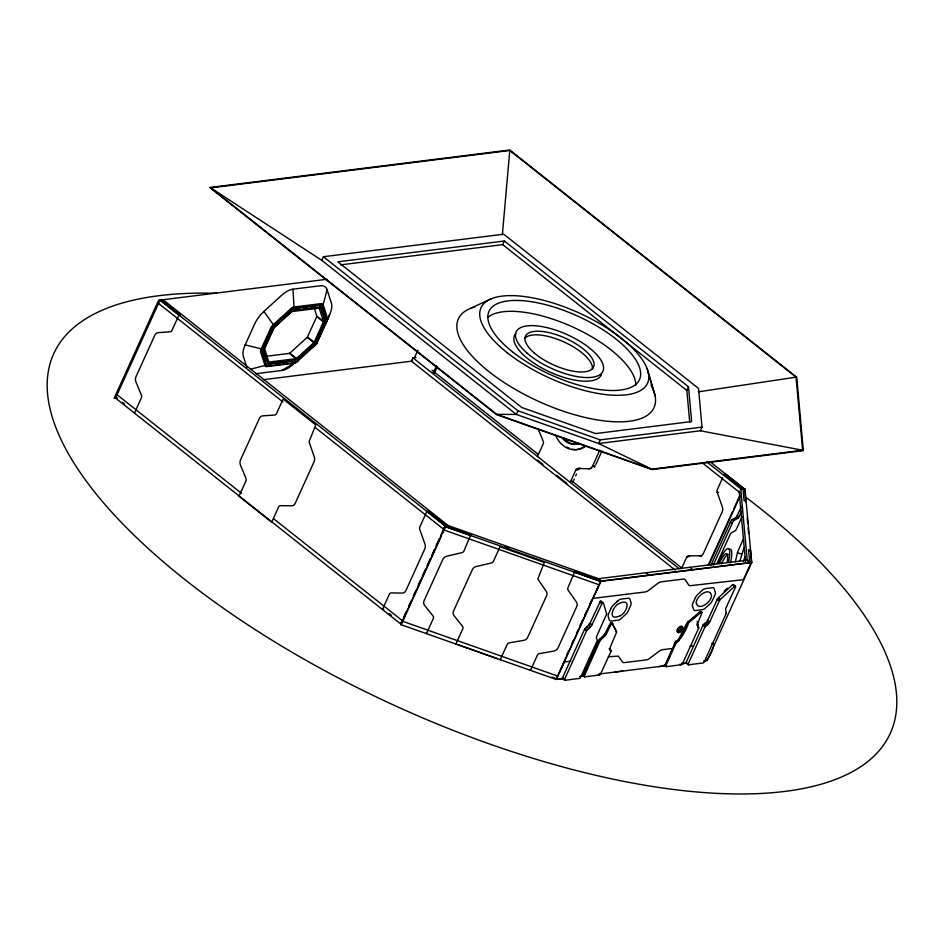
<?xml version="1.0" encoding="UTF-8"?>
<svg xmlns="http://www.w3.org/2000/svg" width="944" height="944" viewBox="0 0 944 944"><rect width="100%" height="100%" fill="white"/><g stroke="black" fill="none" stroke-linecap="round" stroke-linejoin="round"><path stroke-width="1.42" d="M502.35 234.914L509.784 150.485L210.736 187.856L496.721 414.357L651.714 469.144L802.624 450.229L796.052 377.163L509.784 150.485M564.406 679.751L586.531 630.922L584.525 629.329L562.388 678.158A1.204 0.59 -51.6 0 0 562.624 678.63L565.008 680.282L579.675 678.37A1.204 0.59 -51.6 0 0 580.395 677.768L597.41 640.315L596.655 638.71A4.071 2.018 -51.6 0 1 596.773 636.138L606.721 613.812M735.341 561.916L737.594 552.134L743.306 539.083M739.943 560.701L743.99 547.898M584.265 673.768L584.289 674.205A2.407 1.192 -51.6 0 0 584.832 674.453M311.579 347.557A20.508 10.148 -51.6 0 1 310.859 348.23L315.461 345.067A4.201 2.077 -51.6 0 0 317.125 342.79L327.037 320.972A5.558 2.749 -51.6 0 0 327.462 318.187L323.155 304.759L327.084 289.702A20.508 10.148 -51.6 0 0 320.299 285.784L292.947 289.183A20.508 10.148 -51.6 0 0 281.595 295.33L263.907 311.426A20.508 10.148 -51.6 0 0 254.632 324.052L245.169 344.89A20.508 10.148 -51.6 0 0 243.399 356.584L246.832 367.287M717.582 598.614C721.405 603.759 719.635 595.841 717.582 598.614L707.67 620.456A4.071 2.018 -51.6 0 1 705.357 623.288L702.973 625.294L686.028 662.676A1.204 0.59 -51.6 0 0 686.241 663.207M705.357 623.311L707.363 624.904L704.991 626.887L688.046 664.269A1.204 0.59 -51.6 0 0 688.259 664.8L703.304 662.936A1.204 0.59 -51.6 0 0 704.023 662.334L726.196 613.494M615.748 631.324L616.633 632.032L611.924 622.887A2.832 1.404 -51.6 0 0 610.567 623.016L605.482 633.023A5.298 2.62 -51.6 0 1 603.688 635.406A16.496 8.166 -51.6 0 1 602.579 636.539M726.255 612.786A12.414 6.136 -51.6 0 0 726.125 612.101L725.818 610.862A14.974 7.41 -51.6 0 1 725.676 610.025A4.85 2.395 -51.6 0 1 725.936 608.066L735.636 586.802L733.464 584.666A1.947 0.968 -51.6 0 0 732.45 584.82L718.408 597.788L720.414 599.381L734.467 586.413A1.947 0.968 -51.6 0 1 735.47 586.259M700.967 613.187L701.274 611.724A2.832 1.404 -51.6 0 0 699.799 611.913L688.306 621.53L689.203 622.238L700.684 612.621A2.832 1.404 -51.6 0 1 702.088 612.396L698.159 622.261A5.298 2.62 -51.6 0 0 697.864 624.468A16.496 8.166 -51.6 0 0 698.029 625.435L698.442 626.792A13.629 6.738 -51.6 0 1 698.619 627.548A2.289 1.133 -51.6 0 1 698.607 628.244M326.872 321.361L329.609 314.765A20.508 10.148 -51.6 0 0 331.379 303.071L327.084 289.702M735.612 586.885L733.5 584.69M582.708 675.432A2.561 1.263 -51.6 0 0 583.05 675.408L584.784 676.813L599.133 675.031A2.549 1.263 -51.6 0 0 600.266 674.547L611.051 651.277L609.989 647.844L616.633 632.032M678.748 639.56C695.221 602.897 688.766 632.126 676.01 643.194L665.709 665.886A2.549 1.263 -51.6 0 1 664.836 665.673L675.149 642.451L678.866 639.702M323.155 304.759L323.072 304.523A5.558 2.749 -51.6 0 0 321.456 303.59L293.749 307.024A5.558 2.749 -51.6 0 0 291.047 308.487L272.969 324.948A5.558 2.749 -51.6 0 0 270.763 327.946L261.087 349.256A5.558 2.749 -51.6 0 0 260.662 352.041L265.052 365.706A5.558 2.749 -51.6 0 0 266.656 366.638L294.375 363.204A5.558 2.749 -51.6 0 0 297.077 361.741L297.773 361.163M326.164 321.137A4.189 2.077 -51.6 0 0 326.482 319.037L322.116 305.431A4.189 2.077 -51.6 0 0 320.901 304.735L293.277 308.157A4.189 2.077 -51.6 0 0 291.236 309.266L273.253 325.633A4.189 2.077 -51.6 0 0 271.589 327.898L261.96 349.091A4.189 2.077 -51.6 0 0 261.641 351.192L266.007 364.785A4.189 2.077 -51.6 0 0 267.223 365.493L267.471 365.47M326.01 321.479L326.754 321.609A4.189 2.077 -51.6 0 0 327.072 319.497L322.706 305.903A4.189 2.077 -51.6 0 0 321.491 305.195L293.867 308.629A4.189 2.077 -51.6 0 0 291.826 309.738L273.843 326.105A4.189 2.077 -51.6 0 0 272.179 328.37L262.55 349.551A4.189 2.077 -51.6 0 0 262.231 351.664L266.597 365.257A4.189 2.077 -51.6 0 0 267.813 365.965L295.437 362.531A4.189 2.077 -51.6 0 0 297.478 361.434M264.58 348.607L274.055 327.757L291.79 311.591M289.655 353.351L307.343 337.244L316.865 316.334M296.322 358.637L314.022 342.53L323.532 321.621M267.624 363.298A1.912 0.944 -51.6 0 0 268.167 363.57L295.649 360.16A1.912 0.944 -51.6 0 0 296.569 359.664L314.387 343.439A1.912 0.944 -51.6 0 0 315.154 342.412L324.689 321.408A1.912 0.944 -51.6 0 0 324.83 320.453L320.512 306.977A1.912 0.944 -51.6 0 0 319.957 306.658L320.547 307.119A1.912 0.944 -51.6 0 1 321.102 307.449L325.42 320.925A1.912 0.944 -51.6 0 1 325.279 321.88L315.744 342.873A1.912 0.944 -51.6 0 1 314.977 343.911L297.159 360.124A1.912 0.944 -51.6 0 1 296.239 360.632L268.757 364.042A1.912 0.944 -51.6 0 1 268.202 363.723L263.872 350.236A1.912 0.944 -51.6 0 1 264.013 349.28L273.559 328.288A1.912 0.944 -51.6 0 1 274.315 327.261L292.133 311.036A1.912 0.944 -51.6 0 1 293.065 310.529L320.346 307.142M424.411 573.35L401.271 624.421L115.546 398.108L160.032 300.074L161.389 299.873L180.328 314.836L178.982 315.001L160.043 300.05L163.017 299.696L448.719 525.973L445.745 526.339L160.032 300.074M134.485 413.059L141.34 397.931A3.068 2.384 82.7 0 0 141.352 394.981L135.983 382.037A5.581 4.342 82.7 0 1 135.995 376.668L154.851 335.191A5.581 4.342 82.7 0 1 158.155 332.642L170.168 331.816A3.068 2.384 82.7 0 0 171.985 330.412L178.982 315.001M321.774 260.343L323.426 256.721L503.742 234.195L698.513 388.421L701.994 427.136L700.342 430.771L598.614 443.515L516.333 414.428L321.774 260.343L210.736 187.856M239.009 496.237L245.865 481.145A3.068 2.384 82.9 0 0 245.877 478.195L240.519 465.25A5.581 4.331 82.9 0 1 240.543 459.881L259.388 418.404A5.581 4.331 82.9 0 1 262.692 415.856L274.68 415.03A3.068 2.384 82.9 0 0 276.498 413.637L283.106 399.064L315.803 424.977L309.018 441.686L314.222 456.754A5.581 4.331 82.9 0 1 314.069 461.793L295.224 503.27A5.581 4.331 82.9 0 1 291.637 505.831L280.533 505.654A3.068 2.384 82.9 0 0 278.563 507.058L271.695 522.209L239.021 496.261M415.903 357.457L412.929 357.823L411.407 361.186L675.22 570.129M414.239 358.295L417.897 350.236M433.013 373.423L436.447 365.859M434.37 373.258L437.225 366.945M340.56 264.886L502.704 244.626L504.356 241.003L688.506 386.816L691.633 421.543L595.617 433.579L521.761 407.478L337.834 261.807L504.356 241.003M426.9 511.388L445.745 526.339L447.102 526.174L428.257 511.223L426.9 511.388L419.903 526.811A3.068 2.372 83 0 0 419.82 529.572L424.906 543.945A5.581 4.331 83 0 1 424.765 548.983L405.955 590.507A5.581 4.331 83 0 1 402.392 593.068L391.253 592.926A3.068 2.372 83 0 0 389.294 594.331L382.426 609.47L383.783 609.293M402.533 619.701L400.822 624.633M403.737 617.057L406.144 611.759M408.551 606.449L410.959 601.151M413.366 595.853L415.773 590.555M418.168 585.256L420.576 579.946M422.381 575.982L425.39 569.35M427.195 565.373L430.204 558.754M432.01 554.777L434.405 549.479M436.211 545.502L439.22 538.871M440.423 536.227L444.034 528.274M600.372 579.333L445.131 524.486L445.32 526.563L400.858 624.609L556.099 679.409M424.706 572.737L441.473 535.744M442.736 532.971L445.745 526.339M323.426 256.721L517.973 410.793L516.333 414.428L496.721 414.357M556.11 679.456L600.561 581.41L445.32 526.563L445.238 525.619L470.844 534.634L463.941 551.001A3.068 2.749 -5.5 0 1 461.817 552.677L446.783 556.193A5.581 5.015 -5.5 0 0 442.925 559.226L424.068 600.714A5.581 5.015 -5.5 0 0 424.682 605.529L432.966 615.866A3.068 2.749 -5.5 0 1 433.308 618.509L426.44 633.636L426.358 632.692M537.443 456.589L543.142 444.046A3.068 2.384 82.9 0 0 543.154 441.096L538.328 429.449M455.94 643.938L462.784 628.846A3.068 2.749 -5.2 0 0 462.442 626.202L454.158 615.854A5.581 5.015 -5.2 0 1 453.545 611.039L472.401 569.551A5.581 5.015 -5.2 0 1 476.26 566.506L491.293 563.002A3.068 2.749 -5.2 0 0 493.417 561.338L500.025 546.777L544.369 562.459L537.797 578.979L546.151 591.274A5.581 5.015 -5.2 0 1 546.564 595.817L527.708 637.306A5.581 5.015 -5.2 0 1 523.483 640.421L509.453 642.817A3.068 2.749 -5.2 0 0 507.14 644.528L500.261 659.679M570.542 481.641L575.84 469.959A3.068 2.384 82.9 0 1 577.811 468.554L580.525 468.212M572.855 482.183L573.256 481.31M573.728 480.26L574.282 479.033M575.675 475.953L576.524 474.089M701.994 427.136L600.266 439.892L598.614 443.515L651.714 469.144M577.811 468.554L588.914 468.731A5.581 4.331 82.9 0 0 592.502 466.183L599.794 450.123M595.817 464.495L601.894 451.114M574.943 572.312L600.573 581.386L600.49 580.442L574.861 571.368L567.958 587.734A3.068 2.761 -4.9 0 0 568.182 590.236L576.336 601.942A5.581 5.027 -4.9 0 1 576.76 606.485L557.963 647.997A5.581 5.027 -4.9 0 1 553.762 651.112L539.661 653.543A3.068 2.761 -4.9 0 0 537.348 655.254L530.481 670.382L530.398 669.438M566.837 654.664L568.642 650.687M571.651 644.056L573.445 640.079M576.454 633.459L578.259 629.483M580.053 625.506L582.46 620.208M584.867 614.898L586.672 610.921M589.67 604.302L591.475 600.325M689.722 422.287L686.854 390.45L688.506 386.816M586.932 626.804L587.475 626.285A14.974 7.41 -51.6 0 0 588.454 625.306A4.85 2.395 -51.6 0 0 590.035 623.182L600.337 601.281A1.947 0.968 -51.6 0 1 601.316 601.186L603.322 602.779L606.579 613.588M603.334 602.779A1.947 0.968 -51.6 0 0 602.343 602.874L591.994 624.763L589.976 623.17M601.529 637.495L600.809 638.168A13.629 6.738 -51.6 0 0 599.888 639.053A2.289 1.133 -51.6 0 0 599.204 639.867L583.097 675.385L584.006 676.553A2.561 1.263 -51.6 0 0 584.796 676.789M586.094 669.744L598.803 641.743M600.785 639.808A2.289 1.133 -51.6 0 0 600.089 640.563L584.006 676.553M681.533 568.571L686.677 557.22A3.068 2.384 82.7 0 1 688.636 555.815L689.993 555.65A3.068 2.384 82.7 0 0 688.388 556.453M722.691 477.77L717.287 489.7A3.068 2.384 82.7 0 0 717.204 492.461L722.337 506.822A5.581 4.342 82.7 0 1 722.195 511.872L703.398 553.385A5.581 4.342 82.7 0 1 699.823 555.945L701.18 555.78A5.581 4.342 82.7 0 0 701.734 555.733M708.295 565.019L732.662 511.294M733.889 508.604L739.364 496.52M708.968 564.772L740.214 495.848M672.659 648.894L665.992 663.939M673.863 646.239L675.774 642.073L678.476 640.02M710.997 565.137A5.581 1.097 -70.5 0 1 711.528 563.887L730.349 522.398A5.581 1.097 -70.5 0 1 732.155 519.613L736.06 517.489A3.068 0.602 -70.5 0 0 737.063 515.967L741.264 506.692M713.393 564.901A5.581 1.097 -70.5 0 1 713.522 564.595L732.355 523.106A5.581 1.097 -70.5 0 1 734.161 520.321L738.066 518.197A3.068 0.602 -70.5 0 0 739.058 516.663L741.465 511.365M716.933 563.627L729.677 535.531A5.581 1.109 -70.6 0 1 731.494 532.746L735.435 530.622A3.068 0.614 -70.6 0 0 736.426 529.1L742.019 516.757M745.666 502.102L745.04 489.145L740.627 487.611L747.129 559.532M681.603 663.077L682.465 663.821L698.584 628.303L697.699 627.607M719.599 600.183L709.687 622.049L707.257 620.149M743.317 561.137L745.123 557.172M750.126 551.249L750.504 550.399L748.509 549.703L749.678 561.822L751.672 562.53L707.198 660.599M751.212 562.435L649.035 575.073L646.062 572.737L747.908 560.111L751.223 562.447L743.317 579.699L690.135 585.681L689.014 585.445L685.379 579.994A7.882 3.894 -51.6 0 0 683.067 579.097L661.154 581.834A7.871 3.894 -51.6 0 0 657.697 583.451L648.622 590.354A7.871 3.894 -51.6 0 1 645.165 591.971L593.151 598.366M266.456 342.153L268.19 338.318M318.447 338.141L320.193 334.294M323.096 327.887L324.842 324.04M329.609 314.765L320.134 335.604A20.508 10.148 -51.6 0 1 319.733 336.453M595.629 592.679L600.962 581.091L648.681 575.108M558.931 673.568L564.276 661.992L570.967 661.154M602.827 637.825L603.464 637.235A16.496 8.166 -51.6 0 0 604.585 636.15A5.298 2.62 -51.6 0 0 606.437 633.731L611.452 623.701L610.567 623.005M597.304 580.23L598.012 578.755L645.72 572.772M317.538 341.893L317.361 342.271A5.558 2.749 -51.6 0 1 315.154 345.28L297.407 361.446M600.75 673.992L599.877 673.273M682.418 633.636L687.716 622.792M681.769 634.946L678.311 639.985M717.924 600.408L716.567 599.629M682.465 663.821L682.064 664.281A2.561 1.263 -51.6 0 1 680.884 664.8L666.523 666.617A2.549 1.263 -51.6 0 1 665.732 666.37L664.859 665.662M704.283 625.4L706.313 623.807A3.823 1.888 -51.6 0 0 708.519 621.128M585.941 627.748L586.826 626.91M588.938 628.397L589.493 627.878A14.974 7.41 -51.6 0 0 590.46 626.899A4.85 2.395 -51.6 0 0 592.053 624.775M588.832 628.503L587.959 629.341A12.414 6.136 -51.6 0 0 587.156 630.144A2.171 1.074 -51.6 0 0 586.543 630.887M602.579 636.539L601.942 637.117M724.083 591.168L727.317 588.171M601.139 638.569L601.753 638.014M279.377 321.633L281.548 319.662M286.976 314.73L291.543 310.564A1.912 0.944 -51.6 0 1 292.345 310.092M312.405 346.849L314.576 344.867L315.166 345.339M620.267 615.689C626.391 613.364 632.445 597.316 619.052 603.546C612.868 605.918 606.827 621.907 620.208 615.748M602.414 638.203L601.694 638.864A13.629 6.738 -51.6 0 0 600.773 639.761L599.888 639.053M617.034 601.446L617.128 601.375A1.44 0.708 -51.6 0 1 617.777 600.998M691.315 619.819L698.879 613.494M610.095 624.527L605.305 633.943A4.98 2.466 -51.6 0 1 604.077 635.725M255.907 373.694L281.831 370.473L294.08 363.251M470.619 308.322L491.435 298.693M250.349 369.269L264.957 365.47M291.849 311.555L319.214 308.169L323.544 321.562M266.656 356.23L289.596 353.386M264.568 348.666L268.863 362.048L296.274 358.673M291.731 362.461L294.847 362.071M698.324 391.831L796.052 377.163M115.546 398.108L116.891 397.931M658.57 666.617L664.647 665.862M681.651 663.726L686.949 663.066L682.536 663.632M703.799 660.953C708.696 662.641 717.936 638.699 711.8 643.607M326.895 279.271L158.604 300.286L114.13 398.333L117.056 397.967M295.531 309.679L299.803 309.148M304.086 308.617L306.93 308.263M311.201 307.732L315.485 307.201M268.898 365.293L271.754 364.939M276.037 364.408L280.321 363.877M283.165 363.523L287.448 362.992M263.4 379.677L412.67 361.033M592.502 466.183L595.204 465.84A5.581 4.331 82.9 0 1 594.142 467.363M575.84 469.959L578.554 469.616A3.068 2.384 82.9 0 1 579.132 468.779M588.914 468.731L591.617 468.389M717.204 492.461L718.561 492.296M686.677 557.22L688.034 557.054M690.17 646.262L692.554 645.967M671.597 648.575L662.417 649.72A7.871 3.894 -51.6 0 0 658.959 651.336L649.897 658.239A7.871 3.894 -51.6 0 1 646.428 659.856L624.527 662.594A7.882 3.894 -51.6 0 1 622.202 661.697L618.379 656.139L608.314 656.717M581.008 676.282L583.687 675.951M622.698 671.101L614.851 672.069M579.51 676.494L583.864 675.951M599.381 673.992L666.57 665.626M704.295 660.906L707.198 660.54M588.985 658.936L591.44 658.652M565.008 680.282L564.701 680.27A1.204 0.59 -51.6 0 1 564.394 679.763M556.37 679.267L563.651 678.429L556.287 679.397L600.762 581.362L751.672 562.506L745.028 489.169L743.022 488.461L744.049 500.544L746.055 501.252M688.636 555.815L701.18 555.78M700.342 430.771L802.624 450.229M245.169 344.89L261.252 348.867M686.229 663.219L688.624 664.859M445.32 526.563L470.938 535.59M517.973 410.793L600.266 439.892M737.063 515.967L739.058 516.663M736.06 517.489L738.066 518.197M732.155 519.613L734.161 520.321M730.349 522.398L732.355 523.106M737.429 552.7L741.429 554.116M747.259 560.996L751.672 562.553L750.504 550.399M711.528 563.887L713.522 564.595M505.04 546.706L509.111 548.145M599.039 584.773L443.798 529.926L443.609 527.838M402.38 621.199L557.621 676.046M551.98 677.084L556.028 678.512M458.583 644.905L497.429 658.676M701.215 611.688L702.1 612.385M122.46 402.333L124.691 404.091M502.704 244.626L686.854 390.45M710.006 461.675L744.568 489.051L743.211 489.228L724.272 474.277L725.617 474.1L744.568 489.051L741.583 489.429L707.021 462.053M702.041 462.678L740.061 492.78M732.45 584.82L734.467 586.413M689.804 567.285L692.754 569.621M432.033 370.237L538.021 454.17M571.439 480.626L682.028 568.217M412.929 357.823L679.055 568.595M537.62 460.212L542.93 464.424M322.199 305.655L322.789 306.116M320.641 304.759L321.231 305.219M320.571 307.142L321.161 307.614M699.799 611.924L700.684 612.621M326.412 318.812L327.002 319.273M324.783 320.276L325.373 320.736M324.571 321.68L325.161 322.152M705.074 622.828L706.313 623.807M314.305 308.275L316.83 316.134L323.509 321.42M316.771 316.559L323.438 321.845M703.28 624.196L704.519 625.176M703.445 624.763L705.463 626.356M702.961 625.317L704.979 626.922M698.159 622.261L697.274 621.565A5.298 2.62 -51.6 0 0 697.085 621.919M696.932 623.807L697.817 624.503M697.321 625.317L698.277 626.238M697.734 626.851L698.619 627.548M293.537 308.122L294.127 308.582M687.409 622.391L688.294 623.087M292.687 310.033L293.277 310.505M290.941 309.526L291.531 309.998M291.318 310.777L291.908 311.249M316.7 341.976L317.29 342.448M315.284 342.129L315.874 342.601M307.496 336.973L314.163 342.247M307.166 337.421L313.833 342.707M314.163 343.651L314.753 344.123M678.099 640.138L678.984 640.846M598.024 578.755L600.974 581.091M675.373 641.011L676.199 641.672M675.68 641.885L676.565 642.593M675.125 642.498L676.01 643.194M273.548 325.361L274.138 325.833M273.961 326.577L274.551 327.037M272.84 328.099L273.43 328.559M271.424 328.252L272.014 328.713M686.064 662.57L688.082 664.163M289.843 353.186L296.51 358.472M289.43 353.41L296.109 358.696M296.805 359.452L297.395 359.924M679.987 664.128L680.872 664.824M600.337 601.281L602.343 602.874M295.437 360.195L296.027 360.667M599.582 602.012L601.588 603.605M294.587 362.107L295.177 362.579M611.924 622.887L616.432 631.312M665.721 665.874L664.836 665.166A2.549 1.263 -51.6 0 1 664.033 665.048M666.523 666.617L665.744 666.358M262.113 348.749L262.703 349.209M261.7 351.416L262.29 351.888M267.541 363.086L268.131 363.546M268.367 363.558L268.957 364.018M605.482 633.023L606.367 633.719M265.925 364.573L266.515 365.045M589.198 623.63L590.437 624.609M603.7 635.442L604.585 636.138M588.442 625.294L590.46 626.899M601.658 637.377L602.579 638.05M586.684 627.04L588.726 628.61M587.156 630.144L585.138 628.551A12.414 6.136 -51.6 0 1 585.941 627.748M599.192 639.902L600.077 640.598M609.092 648.752L609.977 649.448M610.119 650.074L611.004 650.77M610.154 650.605L611.039 651.301M158.509 303.425L282.929 401.967M315.19 427.514L444.223 529.702M598.248 674.323L599.133 675.031M562.435 677.993L564.453 679.586M117.068 394.757L241.487 493.287M273.748 518.834L402.781 621.022M556.618 475.304L566.884 483.446M389.329 613.694L391.548 615.464M263.907 311.426L273.3 324.642M263.754 351.262L267.128 361.764M647.136 368.679L653.555 390.556M648.434 373.163L655.077 395.819M697.144 624.739L697.557 626.084A13.629 6.738 -51.6 0 1 697.628 626.344M739.105 490.963L745.477 561.42M747.211 517.89L747.731 523.578M748.108 527.849L748.627 533.549M400.669 622.474L400.846 624.562M292.947 289.183L294.044 306.977M319.308 337.315A20.508 10.148 -51.6 0 1 317.845 339.84M314.305 344.654A20.508 10.148 -51.6 0 1 313.656 345.41M293.183 364.325A20.508 10.148 -51.6 0 1 281.831 370.473M296.735 361.092A4.189 2.077 -51.6 0 1 295.991 361.611M316.039 343.191A4.201 2.077 -51.6 0 1 315.803 343.522M315.284 344.159A4.201 2.077 -51.6 0 1 314.871 344.595M584.525 629.294A2.171 1.074 -51.6 0 1 585.15 628.586M599.405 640.374A2.148 1.062 -51.6 0 1 599.888 639.82M600.136 639.525A12.815 6.337 -51.6 0 1 600.809 638.876M603.641 636.221A15.505 7.67 -51.6 0 1 603.181 636.681M611.452 623.713A2.832 1.404 -51.6 0 1 612.809 623.583M583.84 676.105A2.561 1.263 -51.6 0 1 583.109 675.869M677.839 630.049A3.646 1.805 -51.6 0 0 680.211 632.067A3.646 1.805 -51.6 0 0 682.453 626.804A3.646 1.805 -51.6 0 0 677.839 630.049A2.596 1.286 -51.6 0 1 680.624 627.017A2.596 1.286 -51.6 0 1 680.848 629.707A2.596 1.286 -51.6 0 1 677.851 631.076M586.318 445.698A25.984 20.178 82.9 0 1 571.828 449.108M569.326 448.27A25.984 20.178 82.9 0 1 566.919 447.043M578.412 443.904A20.603 15.989 82.9 0 1 563.438 437.627M584.973 445.863A25.984 20.178 82.9 0 1 555.981 436.152M578.979 443.456A20.603 15.989 82.9 0 1 562.093 437.792M729.252 549.491A25.984 5.18 -70.6 0 1 730.432 562.907M721.546 563.698A20.603 4.106 -70.6 0 1 728.331 554.34M718.219 563.072A25.984 5.18 -70.6 0 1 728.025 548.535A25.984 5.18 -70.6 0 1 728.426 562.199M719.54 562.99A20.603 4.106 -70.6 0 1 727.092 562.341M650.959 384.987A107.415 41.973 24.4 0 1 540.723 402.345A107.415 41.973 24.4 0 1 475.151 306.824M487.753 317.432A82.635 32.285 24.4 0 1 573.303 327.249A82.635 32.285 24.4 0 1 635.737 385.176M601.304 374.862A47.648 18.62 24.4 0 1 547.626 370.98A47.648 18.62 24.4 0 1 515.766 333.621M524.829 338.271A37.394 14.608 24.4 0 1 563.816 341.87A37.394 14.608 24.4 0 1 592.431 368.833M709.711 622.049A4.071 2.018 -51.6 0 1 707.363 624.881M726.196 612.833A2.171 1.074 -51.6 0 1 726.219 613.435M746.857 498.007A459.339 179.478 24.4 0 1 774.729 792.5A459.339 179.478 24.4 0 1 152.373 552.264A459.339 179.478 24.4 0 1 216.542 293.289M696.271 602.579C697.828 612.078 711.705 601.918 711.505 595.676C709.841 586.165 696.058 596.396 696.271 602.579M695.386 597.658L692.943 603.051A5.31 2.631 -51.6 0 0 692.495 606.072L693.616 609.529A5.31 2.631 -51.6 0 0 695.374 610.544L702.466 609.647A5.31 2.631 -51.6 0 0 705.416 608.042L709.982 603.877A5.31 2.631 -51.6 0 0 712.39 600.596L714.832 595.204A5.31 2.631 -51.6 0 0 715.281 592.171L714.16 588.714A5.31 2.631 -51.6 0 0 712.401 587.711L705.31 588.608A5.31 2.631 -51.6 0 0 702.371 590.201L697.793 594.378A5.31 2.631 -51.6 0 0 695.386 597.658M611.146 608.137L608.691 613.541A5.31 2.631 -51.6 0 0 608.231 616.574L609.34 620.031A5.31 2.631 -51.6 0 0 611.098 621.046L618.19 620.173A5.31 2.631 -51.6 0 0 621.128 618.58L625.707 614.414A5.31 2.631 -51.6 0 0 628.114 611.146L630.568 605.741A5.31 2.631 -51.6 0 0 631.029 602.709L629.919 599.251A5.31 2.631 -51.6 0 0 628.161 598.236L621.069 599.11A5.31 2.631 -51.6 0 0 618.131 600.703L613.553 604.868A5.31 2.631 -51.6 0 0 611.146 608.137M803.344 450.618L652.033 469.581L496.461 414.581L209.733 187.502L509.748 150.013L796.736 377.281L803.344 450.618M680.199 631.371A2.596 1.286 -51.6 0 0 681.804 627.607A2.596 1.286 -51.6 0 0 678.5 629.931A2.596 1.286 -51.6 0 0 680.199 631.371M679.668 631.63A3.646 1.805 -51.6 0 0 681.898 626.368A3.646 1.805 -51.6 0 0 677.285 629.613A3.646 1.805 -51.6 0 0 679.668 631.63M507.07 352.608A91.426 35.73 24.4 0 0 646.793 384.621A91.426 35.73 24.4 0 0 538.894 299.165A91.426 35.73 24.4 0 0 507.07 352.608M512.58 351.923A82.635 32.285 24.4 0 0 638.852 380.845A82.635 32.285 24.4 0 0 541.337 303.626A82.635 32.285 24.4 0 0 512.58 351.923M527.271 353.28A47.648 18.62 24.4 0 0 601.658 373.199A47.648 18.62 24.4 0 0 549.679 328.3A47.648 18.62 24.4 0 0 527.271 353.28M534.21 352.914A37.394 14.608 24.4 0 0 592.596 368.549A37.394 14.608 24.4 0 0 551.803 333.315A37.394 14.608 24.4 0 0 534.21 352.914"/></g></svg>
